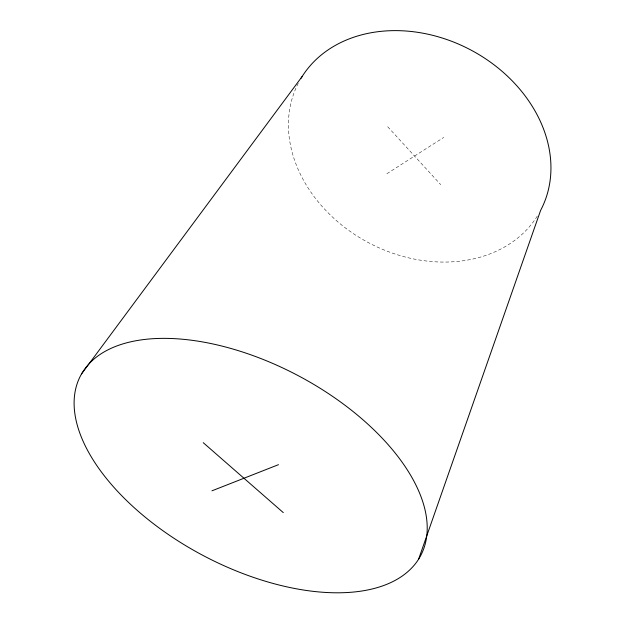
<?xml version="1.0" encoding="UTF-8"?>
<svg xmlns="http://www.w3.org/2000/svg" width="624" height="624" viewBox="0 0 624 624"><rect width="100%" height="100%" fill="white"/><g stroke="black" fill="none" stroke-linecap="round" stroke-linejoin="round"><path stroke-width="0.47" stroke-dasharray="3.12 2.34" d="M386.896 173.714L443.75 137.413M387.707 126.75L440.731 184.657M537.303 216.099A136.835 109.083 27.9 0 1 365.594 241.098A136.835 109.083 27.9 0 1 298.256 83.281"/><path stroke-width="0.94" d="M418.618 559.159A192.379 101.712 27.9 0 0 213.821 344.159A192.379 101.712 27.9 0 0 119.551 493.428A192.379 101.712 27.9 0 0 418.618 559.159L540.634 210.343A136.835 109.083 27.9 0 0 473.281 51.324A136.835 109.083 27.9 0 0 301.049 78.265M81.604 373.838L302.047 76.643M211.965 490.815L278.491 464.677M203.237 442.681L283.296 512.616"/></g></svg>
